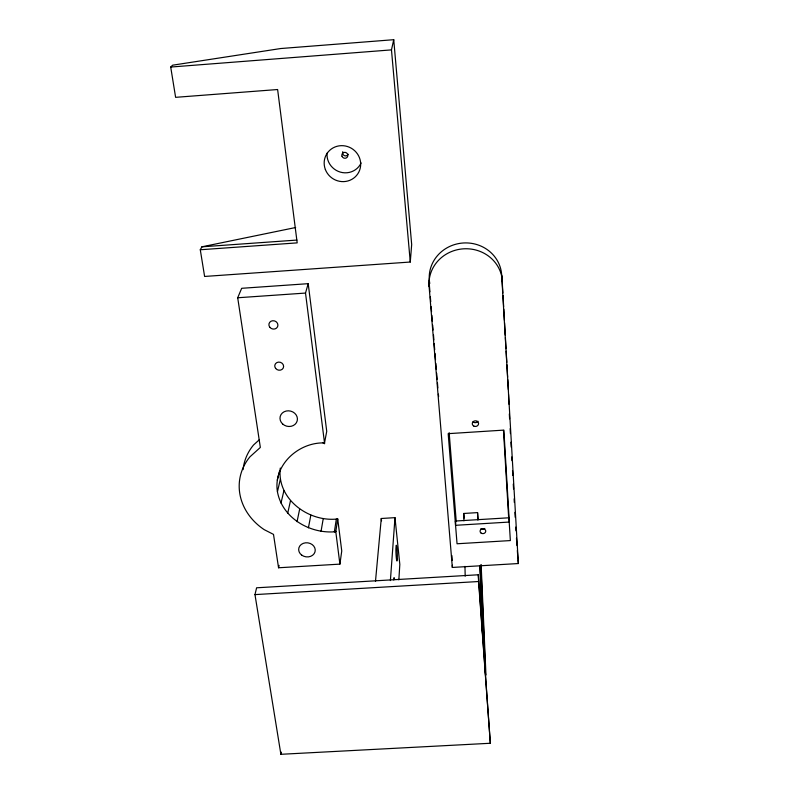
<?xml version="1.0" encoding="UTF-8"?>
<svg xmlns="http://www.w3.org/2000/svg" width="794" height="794" viewBox="0 0 794 794"><rect width="100%" height="100%" fill="white"/><g stroke="black" fill="none" stroke-linecap="round" stroke-linejoin="round"><path stroke-width="1.19" d="M501.689 275.121L518.343 563.541L452.332 567.442L429.097 286.386L429.336 280.143M398.846 579.868L399.819 564.405L394.985 517.658L381.269 518.492L375.473 581.456M390.39 580.583L394.985 517.658M410.27 262.03L411.679 244.542L393.735 39.7L280.719 48.533L172.626 65.187L170.71 67.053L175.613 97.334L277.622 89.524L297.184 242.875L200.287 249.763L204.604 276.451L410.27 262.03L391.472 49.883L393.735 39.7M337.728 518.948L335.783 531.702C310.226 534.223 282.287 518.164 277.434 491.784C272.977 464.917 298.782 441.99 324.518 442.923L326.731 431.331L308.201 283.676L241.674 288.301L237.704 297.76L260.343 447.439L250.001 456.768A59.649 51.739 10.5 0 0 264.213 529.658L273.503 534.392L278.555 567.77L339.901 564.127L341.748 550.976L337.728 518.948C308.816 522.462 276.56 499.029 280.292 468.043M335.763 531.494L334.383 531.752L336.348 519.008M321.054 531.265L323.257 518.522M280.887 754.3L254.973 594.607L256.611 587.798L478.306 574.777L490.335 743.263L280.887 754.3L281.274 752.116M308.419 527.821L310.841 515.127M297.045 521.698L299.666 509.083M278.555 567.77L279.081 565.378M287.696 513.271L290.485 500.766M280.997 503.078L283.915 490.702M277.434 491.784L280.421 478.961M277.285 480.122L279.478 471.338M322.959 442.853L324.627 443.747L305.511 293.065L308.201 283.676M200.287 249.763L201.894 246.825L295.666 227.511M259.459 439.628L253.534 444.997A58.597 51.064 10.7 0 0 243.083 469.641M334.383 531.752L335.703 531.007L339.901 564.127M170.71 67.053L391.472 49.883M201.894 246.825L296.926 240.066M237.704 297.76L305.511 293.065M463.934 520.844L463.765 513.46L477.571 512.616L478.067 519.663M455.478 521.033L508.934 517.787L510.353 540.575L457.046 543.771L448.183 433.663L503.862 430.11L509.301 522.055L455.528 525.31L455.478 521.033L455.677 523.494M254.973 594.607L478.574 581.526L478.306 574.777M481.829 623.29L482.673 634.972M484.668 662.335L485.591 675.079M438.367 394.132L438.645 396.553M381.269 518.492L381.527 520.844M518.035 560.207L518.343 563.541M429.921 291.864L429.217 283.24A36.504 34.479 -3.8 0 0 429.475 285.473M430.328 296.797L430.735 301.72M431.142 306.653L431.549 311.585M431.857 315.278L432.363 321.441M432.67 325.133L433.077 330.066M433.484 334.989L433.891 339.921M434.199 343.613L434.705 349.777M435.013 353.469L435.519 359.632M435.827 363.324L436.333 369.488M436.64 373.19L437.147 379.343M437.454 383.045L437.861 387.968M449.156 432.641L456.232 521.44M463.765 513.46L464.133 518.154M478.574 581.526L490.335 743.263M516.457 538.193L516.983 545.567M517.331 550.49L517.936 559.095M503.485 430.408L508.696 518.254M502.87 293.046L502.036 278.198A36.504 34.479 -3.8 0 1 502.086 280.441M503.019 295.517L503.644 306.653M503.783 309.134L504.418 320.27M504.557 322.741L505.252 335.118M505.401 337.589L506.026 348.725M506.165 351.206L506.8 362.342M506.939 364.813L507.634 377.19M507.773 379.661L508.339 389.556M509.589 418.825L509.341 413.932M510.145 428.671L510.423 433.593M510.909 442.208L511.197 447.131M511.753 456.977L511.961 460.669M512.517 470.514L512.795 475.437M513.291 484.052L513.569 488.965M514.125 498.811L514.333 502.503M514.899 512.348L515.177 517.271M515.733 527.117L515.941 530.809M451.915 555.611L452.173 560.524M481.124 564.514L485.958 675.049M480.827 565.219L485.035 662.315M480.142 566.172L483.05 634.952M508.537 394.439L508.944 404.186M477.571 512.616L477.879 520.001M479.784 565.487L482.196 623.27M464.966 566.36L465.185 576.206M452.322 565.209L452.332 567.442M393.784 579.977A7.295 0.586 86.9 0 1 394.578 579.402M429.097 286.386A36.732 34.668 -3.8 0 1 463.309 248.84A36.732 34.668 -3.8 0 1 502.384 281.314M484.816 528.476A2.819 2.432 -2 0 1 480.836 528.715M478.008 421.247A3.196 2.868 -2.4 0 1 472.976 421.842M429.782 283.468A36.266 34.301 -3.9 0 1 463.11 243.004A36.266 34.301 -3.9 0 1 501.699 278.486M348.248 154.254A3.027 2.928 35.1 0 1 342.542 153.192M342.561 152.428A3.027 2.928 35.1 0 1 342.78 151.694M361.111 162.949A18.034 17.428 34.6 0 1 340.368 172.119A18.034 17.428 34.6 0 1 327.068 153.173M397.218 558.797L397.208 559.254A6.987 0.536 86.8 0 1 396.404 558.579L396.246 557.051A6.987 0.536 86.8 0 1 395.978 547.701L396.027 547.374A6.967 0.536 86.8 0 1 396.931 548.456A6.967 0.536 86.8 0 1 397.218 558.797M301.69 555.095L300.211 553.686A8.317 7.057 8.7 0 1 301.303 544.426A8.317 7.057 8.7 0 1 312.25 544.624L313.719 546.044A8.317 7.057 8.7 0 1 312.598 555.274A8.317 7.057 8.7 0 1 301.69 555.095M473.82 426.08A3.146 2.819 -2.4 0 0 478.574 423.639A3.146 2.819 -2.4 0 0 473.879 421.187A3.146 2.819 -2.4 0 0 473.82 426.08M481.025 533.022A2.839 2.442 -1.9 0 0 485.69 531.652A2.839 2.442 -1.9 0 0 482.018 528.873A2.839 2.442 -1.9 0 0 481.025 533.022M325.361 169.499A18.451 17.796 32.7 0 0 356.585 175.454A18.451 17.796 32.7 0 0 345.321 145.987A18.451 17.796 32.7 0 0 325.361 169.499M342.035 156.289A3.047 2.948 34.5 0 0 347.186 157.252A3.047 2.948 34.5 0 0 345.321 152.388A3.047 2.948 34.5 0 0 342.035 156.289M282.733 424.065A8.764 7.781 13.4 0 0 297.194 420.86A8.764 7.781 13.4 0 0 286.197 411.034A8.764 7.781 13.4 0 0 282.733 424.065M275.647 368.446A4.476 4.039 16.4 0 0 283.279 367.95A4.476 4.039 16.4 0 0 278.615 362.104A4.476 4.039 16.4 0 0 275.647 368.446M269.821 327.267A4.556 4.149 19.3 0 0 277.572 326.751A4.556 4.149 19.3 0 0 272.828 320.726A4.556 4.149 19.3 0 0 269.821 327.267"/></g></svg>
